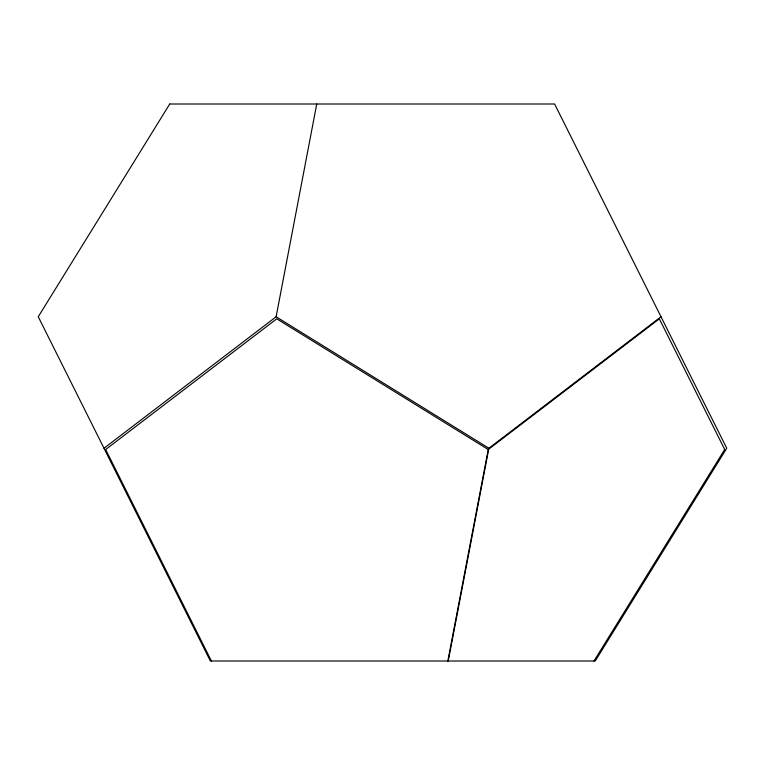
<?xml version="1.0" encoding="UTF-8"?>
<svg xmlns="http://www.w3.org/2000/svg" width="765" height="765" viewBox="0 0 765 765"><rect width="100%" height="100%" fill="white"/><g stroke="black" fill="none" stroke-linecap="round" stroke-linejoin="round"><path stroke-width="1.15" d="M104.002 448.261L276.117 316.767L316.748 104.011M447.85 661.008L488.242 449.524L659.334 318.823L724.694 449.495L593.975 661.008M448.242 661.008L488.873 448.252L660.998 316.767M276.117 316.767L488.873 448.252M488.242 449.524L276.758 318.823L105.666 449.524L211.408 661.008M169.734 104.011L38.25 316.767L210.375 661.008L595.247 661.008L726.75 448.223L554.606 104.002L169.734 104.011"/></g></svg>
